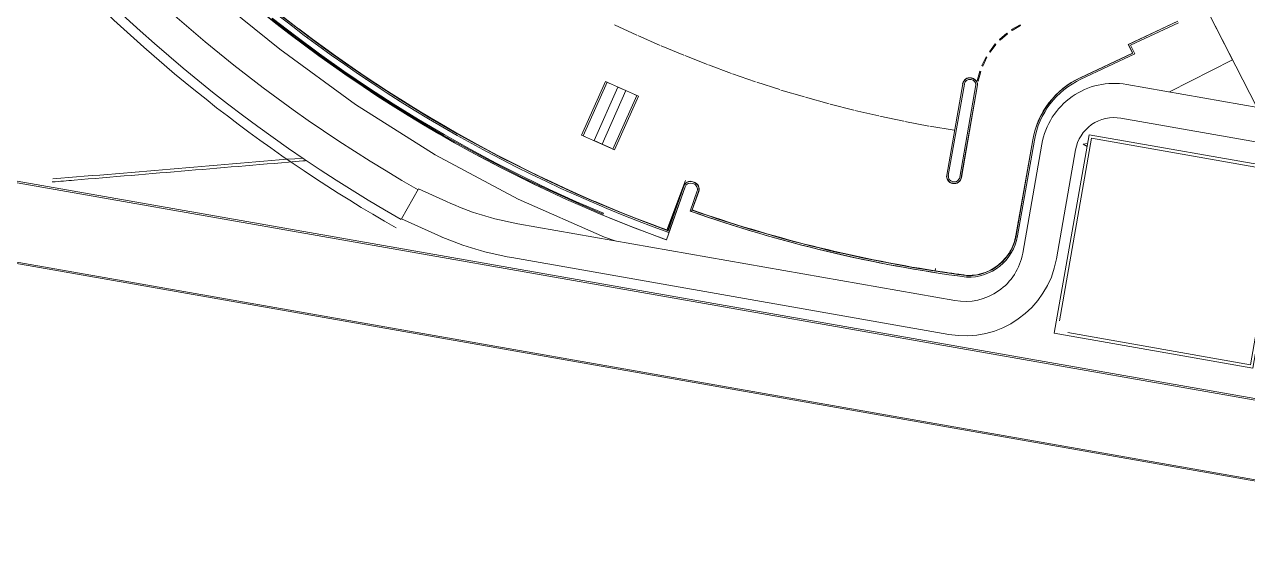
# Model space of a CAD drawing. Header units: metres. Extents: x 277863 to 282129, y 6130772 to 6135401.
# Drawn here: x 280636.6 to 280761.6, y 6132933.6 to 6132987.2 of the extents above; entities that cross this region are included whole.
import ezdxf

# ---------------------------------------------------------------- set-up
doc = ezdxf.new("R2010")
doc.units = ezdxf.units.M
doc.layers.add('_User Miscellaneous1', color=7, linetype='Continuous')
doc.layers.add('_User Miscellaneous2', color=7, linetype='Continuous')

# ---------------------------------------------------------------- blocks, each defined once
blk = doc.blocks.new('Site plan')
at = {"layer": '_User Miscellaneous2', "color": 252, "lineweight": 0}
for p, q in [((-44.91, -80.03), (-37.44, -86.07)), ((49.25, -85.58), (54.33, -83.2)), ((49.29, -85.59), (54.34, -83.22)), ((54.4, -83.36), (49.49, -85.66)), ((54.4, -83.36), (49.49, -85.66)), ((-35.19, -84.46), (-35.16, -84.48)), ((-37.44, -86.07), (-29.68, -91.73)), ((49.7, -86.48), (49.25, -85.58)), ((49.73, -86.49), (49.29, -85.59)), ((49.49, -85.66), (49.94, -86.56)), ((49.49, -85.66), (49.94, -86.56)), ((44.36, -88.98), (49.7, -86.48)), ((44.37, -89.01), (49.73, -86.49)), ((49.94, -86.56), (44.43, -89.14)), ((49.94, -86.56), (44.43, -89.14)), ((49.7, -86.48), (49.73, -86.49)), ((-29.68, -91.73), (-21.54, -96.85)), ((37.78, -105.12), (39.5, -95.33)), ((37.8, -105.12), (39.52, -95.34)), ((39.67, -95.36), (37.95, -105.15)), ((39.67, -95.36), (37.95, -105.15)), ((-21.54, -96.85), (-13.07, -101.41)), ((4.86, -99.83), (4.72, -99.78)), ((4.86, -99.83), (4.72, -99.78)), ((4.77, -99.64), (4.91, -99.69)), ((4.78, -99.61), (4.92, -99.66)), ((4.92, -99.66), (4.78, -99.61)), ((3.98, -100.13), (2.07, -105.56)), ((2.22, -104.59), (3.82, -100.07)), ((3.82, -100.07), (2.23, -104.59)), ((2.24, -104.62), (3.84, -100.08)), ((4.49, -102.61), (5.21, -100.56)), ((4.49, -102.61), (5.21, -100.56)), ((5.35, -100.61), (4.63, -102.66)), ((4.71, -102.5), (5.38, -100.62)), ((-13.07, -101.41), (-4.26, -105.27)), ((4.63, -102.66), (4.49, -102.61)), ((4.65, -102.67), (4.7, -102.53)), ((4.7, -102.53), (4.71, -102.5)), ((37.83, -104.8), (37.88, -104.52)), ((37.96, -104.1), (38, -103.83)), ((38, -103.83), (37.99, -103.84)), ((-4.26, -105.27), (-3.16, -105.66)), ((29.57, -108.49), (29.52, -108.72)), ((29.52, -108.72), (29.57, -108.73)), ((31.51, -109.02), (31.59, -109.03))]:
    blk.add_line(p, q, dxfattribs=at)
at = {"layer": '_User Miscellaneous2', "color": 254, "lineweight": 0}
for p, q in [((59.93, -87.15), (56.73, -80.86)), ((-35.64, -83.89), (-37.66, -82.32)), ((-36.25, -83.65), (-36.22, -83.67)), ((-3.22, -83.57), (-0.95, -84.62)), ((-3.22, -83.57), (-0.95, -84.62)), ((38.22, -83.57), (37.35, -84.06)), ((37.4, -84.15), (38.27, -83.65)), ((38.27, -83.65), (38.22, -83.57)), ((-35.73, -84.04), (-35.71, -84.06)), ((-33.54, -85.46), (-35.5, -84)), ((-34.67, -84.85), (-34.64, -84.87)), ((-0.85, -84.67), (1.43, -85.68)), ((-0.85, -84.67), (1.43, -85.68)), ((36.85, -84.42), (36.1, -85.08)), ((36.16, -85.15), (36.91, -84.5)), ((36.91, -84.5), (36.85, -84.42)), ((37.35, -84.06), (37.4, -84.15)), ((-34.12, -85.26), (-34.09, -85.28)), ((-31.39, -87.01), (-33.28, -85.65)), ((-33.04, -86.05), (-33.01, -86.07)), ((1.54, -85.72), (3.84, -86.69)), ((1.54, -85.72), (3.84, -86.69)), ((35.67, -85.53), (35.07, -86.33)), ((35.15, -86.39), (35.75, -85.59)), ((35.75, -85.59), (35.67, -85.53)), ((36.1, -85.08), (36.16, -85.15)), ((49.25, -85.58), (49.29, -85.59)), ((-32.51, -86.43), (-32.49, -86.45)), ((-31.95, -86.83), (-31.93, -86.85)), ((-31.42, -87.2), (-31.4, -87.22)), ((-29.16, -88.56), (-31.11, -87.21)), ((3.95, -86.73), (6.27, -87.64)), ((3.95, -86.73), (6.27, -87.64)), ((34.74, -86.85), (34.3, -87.75)), ((34.39, -87.8), (34.83, -86.9)), ((34.83, -86.9), (34.74, -86.85)), ((35.07, -86.33), (35.15, -86.39)), ((-30.86, -87.6), (-30.84, -87.61)), ((-30.33, -87.97), (-30.3, -87.99)), ((-29.76, -88.36), (-29.74, -88.37)), ((-29.22, -88.72), (-29.2, -88.74)), ((-26.81, -90.11), (-28.94, -88.7)), ((6.38, -87.68), (8.72, -88.55)), ((6.38, -87.68), (8.72, -88.55)), ((8.83, -88.58), (11.19, -89.4)), ((8.83, -88.58), (11.19, -89.4)), ((34.09, -88.33), (33.84, -89.3)), ((33.94, -89.33), (34.19, -88.36)), ((34.19, -88.36), (34.09, -88.33)), ((34.3, -87.75), (34.39, -87.8)), ((-28.66, -89.11), (-28.64, -89.12)), ((-28.11, -89.47), (-28.09, -89.48)), ((-27.54, -89.85), (-27.52, -89.86)), ((-4.16, -89.37), (-6.6, -94.84)), ((-6.6, -94.84), (-4.16, -89.37)), ((-6.42, -94.93), (-3.97, -89.45)), ((-2.88, -89.94), (-5.32, -95.41)), ((-0.78, -90.88), (-4.16, -89.37)), ((-4.16, -89.37), (-3.97, -89.45)), ((-3.97, -89.45), (-3.73, -89.56)), ((-2.88, -89.94), (-2.06, -90.3)), ((11.3, -89.44), (13.68, -90.2)), ((11.3, -89.44), (13.68, -90.2)), ((30.71, -98.93), (32.35, -89.6)), ((32.37, -89.61), (30.73, -98.93)), ((32.52, -89.63), (30.88, -98.96)), ((30.88, -98.96), (32.52, -89.63)), ((32.05, -99.16), (33.7, -89.7)), ((32.05, -99.16), (33.7, -89.7)), ((33.85, -89.71), (32.2, -99.19)), ((33.87, -89.71), (32.22, -99.19)), ((33.22, -89.17), (33.18, -89.16)), ((33.18, -89.16), (33.22, -89.17)), ((33.21, -88.99), (33.25, -89)), ((33.25, -89.02), (33.21, -89.02)), ((33.84, -89.3), (33.94, -89.33)), ((-27, -90.2), (-26.97, -90.22)), ((-24.59, -91.53), (-26.68, -90.2)), ((-26.42, -90.57), (-26.41, -90.59)), ((-25.87, -90.93), (-25.85, -90.94)), ((-4.5, -95.78), (-2.06, -90.3)), ((-0.96, -90.79), (-3.41, -96.27)), ((-0.78, -90.88), (-3.22, -96.35)), ((-0.78, -90.88), (-3.22, -96.35)), ((-1.2, -90.69), (-0.96, -90.79)), ((-0.96, -90.79), (-0.78, -90.88)), ((13.78, -90.24), (16.18, -90.95)), ((13.78, -90.24), (16.18, -90.95)), ((16.28, -90.98), (18.69, -91.65)), ((16.28, -90.98), (18.69, -91.65)), ((-25.3, -91.29), (-25.28, -91.3)), ((-24.74, -91.64), (-24.72, -91.65)), ((-22.33, -92.91), (-24.32, -91.69)), ((-24.16, -92), (-24.15, -92.01)), ((-23.6, -92.34), (-23.58, -92.36)), ((18.8, -91.68), (21.22, -92.3)), ((18.8, -91.68), (21.22, -92.3)), ((21.33, -92.33), (23.77, -92.89)), ((21.33, -92.33), (23.77, -92.89)), ((-23.02, -92.7), (-23.01, -92.71)), ((-22.46, -93.04), (-22.44, -93.05)), ((-20, -94.27), (-22.04, -93.08)), ((-21.31, -93.72), (-21.29, -93.73)), ((23.87, -92.92), (26.32, -93.43)), ((23.87, -92.92), (26.32, -93.43)), ((26.43, -93.45), (28.89, -93.92)), ((26.43, -93.45), (28.89, -93.92)), ((-20.15, -94.39), (-20.13, -94.4)), ((-17.54, -95.65), (-19.76, -94.41)), ((-6.6, -94.84), (-3.22, -96.35)), ((-6.42, -94.93), (-6.6, -94.84)), ((-6.18, -95.03), (-6.42, -94.93)), ((29, -93.94), (31.46, -94.35)), ((29, -93.94), (31.46, -94.35)), ((-17.82, -95.7), (-17.8, -95.71)), ((-15.21, -96.9), (-17.43, -95.71)), ((-4.5, -95.78), (-5.32, -95.41)), ((-3.65, -96.16), (-4.5, -95.78)), ((-3.41, -96.27), (-3.65, -96.16)), ((-15.46, -96.96), (-15.45, -96.97)), ((-12.85, -98.1), (-14.96, -97.03)), ((-3.22, -96.35), (-3.41, -96.27)), ((-14.28, -97.58), (-14.26, -97.59)), ((-10.42, -99.29), (-12.56, -98.25)), ((-7.87, -100.47), (-10.18, -99.4)), ((4.02, -99.5), (2.13, -104.55)), ((31.29, -99.79), (31.3, -99.77)), ((31.35, -99.8), (31.29, -99.79)), ((31.36, -99.78), (31.3, -99.77)), ((31.33, -99.62), (31.38, -99.63)), ((31.33, -99.62), (31.38, -99.63)), ((-5.44, -101.55), (-7.78, -100.52)), ((3.99, -100.13), (2.33, -104.81)), ((-3, -102.57), (-5.21, -101.65)), ((-0.5, -103.56), (-2.71, -102.69)), ((2.11, -104.54), (-0.25, -103.66))]:
    blk.add_line(p, q, dxfattribs=at)
at = {"layer": '_User Miscellaneous2', "color": 253, "lineweight": 0}
for p, q in [((-35.86, -84.83), (-38.26, -82.97)), ((-38.2, -82.89), (-35.8, -84.75)), ((-33.42, -86.63), (-35.86, -84.83)), ((-35.8, -84.75), (-33.36, -86.55)), ((-33.59, -85.64), (-33.57, -85.66)), ((-30.95, -88.39), (-33.42, -86.63)), ((-33.36, -86.55), (-30.89, -88.31)), ((-28.43, -90.1), (-30.95, -88.39)), ((-30.89, -88.31), (-28.38, -90.01)), ((-25.89, -91.75), (-28.43, -90.1)), ((-28.38, -90.01), (-25.83, -91.66)), ((-23.3, -93.35), (-25.89, -91.75)), ((-25.83, -91.66), (-23.25, -93.26)), ((-100.69, -93.15), (86.63, -126.06)), ((86.38, -126.19), (-100.54, -93.35)), ((-20.69, -94.89), (-23.3, -93.35)), ((-23.25, -93.26), (-20.64, -94.8)), ((-18.04, -96.37), (-20.69, -94.89)), ((-20.64, -94.8), (-17.99, -96.29)), ((-18.99, -95.05), (-18.97, -95.06)), ((-15.36, -97.8), (-18.04, -96.37)), ((-17.99, -96.29), (-15.32, -97.72)), ((-16.64, -96.34), (-16.63, -96.34)), ((-12.66, -99.18), (-15.36, -97.8)), ((-15.32, -97.72), (-12.61, -99.09)), ((-9.92, -100.49), (-12.66, -99.18)), ((-12.61, -99.09), (-9.88, -100.4)), ((-7.16, -101.75), (-9.92, -100.49)), ((-9.88, -100.4), (-7.12, -101.66)), ((-4.41, -102.93), (-7.16, -101.75)), ((-7.12, -101.66), (-4.37, -102.84)), ((-4.37, -102.84), (-4.41, -102.93))]:
    blk.add_line(p, q, dxfattribs=at)
at = {"layer": '_User Miscellaneous2', "color": 251, "lineweight": 0}
for p, q in [((53.47, -90.44), (59.93, -87.15)), ((-13.72, -107.36), (30.93, -115.21))]:
    blk.add_line(p, q, dxfattribs=at)
at = {"layer": '_User Miscellaneous2', "color": 254, "lineweight": 0, "flags": 128}
for points in [[(62.4, -92), (56.73, -80.86), (46.55, -60.79), (43.42, -58.4), (34.29, -38.93), (31.3, -32.57), (20.77, -6.86), (9.55, 0.4), (6.31, 6.34)], [(33.87, -89.71), (33.86, -89.71), (33.85, -89.71)]]:
    blk.add_lwpolyline(points, dxfattribs=at)
at = {"layer": '_User Miscellaneous2', "color": 251, "lineweight": 0}
for points in [[(-13.11, -103.91), (31.55, -111.76, 0.414214), (38.48, -106.9), (40.44, -95.76, -0.414214), (49.12, -89.67), (93.76, -97.51, -0.479661), (99.77, -108.45), (95.86, -117.88), (46.01, -238.43), (28.53, -259.61), (25.83, -257.39), (42.98, -236.61), (90.57, -121.53, 0.351001), (87.78, -111.93)], [(41.93, -107.5), (43.88, -96.36, -0.414214), (48.51, -93.12), (77.78, -98.26, -0.351001), (84.39, -105.76)]]:
    blk.add_lwpolyline(points, format="xyb", dxfattribs=at)
at = {"layer": '_User Miscellaneous2', "color": 253, "lineweight": 0}
for points in [[(41.7, -115.1), (61.98, -118.66), (65.55, -98.38), (45.26, -94.81), (41.7, -115.1)], [(43.08, -115.03), (61.74, -118.31), (65.2, -98.62), (45.51, -95.16), (42.23, -113.82)], [(-94.2, -102.71), (75.09, -132.45), (36.04, -226.93)], [(-94.18, -102.59), (75.24, -132.36), (36.15, -226.95)]]:
    blk.add_lwpolyline(points, dxfattribs=at)
at = {"layer": '_User Miscellaneous2', "color": 254, "lineweight": 0, "flags": 128}
blk.add_lwpolyline([(45.05, -96), (45.11, -95.71), (44.65, -95.76)], close=True, dxfattribs=at)
at = {"layer": '_User Miscellaneous2', "color": 251, "lineweight": 0}
blk.add_lwpolyline([(-20.4, -101.64), (-23.25, -100.34), (-25, -103.4), (-20.92, -105.24)], dxfattribs=at)
at = {"layer": '_User Miscellaneous2', "color": 252, "lineweight": 0, "flags": 128}
for points in [[(2.23, -104.59), (2.23, -104.6), (2.24, -104.62)], [(32.75, -109.18), (32.75, -109.2), (32.74, -109.21)]]:
    blk.add_lwpolyline(points, dxfattribs=at)
at = {"layer": '_User Miscellaneous2', "color": 251, "lineweight": 0}
for centre, radius, start, end in [((51.03, 29.79), 149.94, 217.1255, 240.281), ((51.03, 29.79), 153.44, 217.1255, 240.2806), ((51.03, 29.79), 154.44, 223.883, 240.2806), ((-7.92, -74.38), 29.98, 245.406, 260.0341), ((-7.93, -74.38), 33.49, 247.1609, 260.0341), ((32.57, -105.86), 9.5, 260.0341, 350.0341)]:
    blk.add_arc(centre, radius, start, end, dxfattribs=at)
at = {"layer": '_User Miscellaneous2', "color": 252, "lineweight": 0}
for centre, radius, start, end in [((50.98, 29.68), 143.81, 226.7498, 250.1143), ((50.97, 29.69), 143.81, 226.758, 250.1219), ((51.05, 29.75), 143.11, 228.3005, 250.096), ((51.05, 29.75), 143.11, 228.3005, 250.096), ((51.05, 29.75), 142.96, 228.3005, 250.0355), ((51.05, 29.75), 142.93, 228.5527, 250.0254), ((48.04, -96.83), 8.67, 115.1332, 170.0341), ((48.04, -96.83), 8.65, 115.1332, 170.0341), ((48.04, -96.83), 8.5, 115.1332, 170.0341), ((48.04, -96.83), 8.5, 115.1332, 170.0341), ((4.53, -100.32), 0.75, 70.5472, 160.5472), ((4.53, -100.32), 0.75, 70.5472, 160.5472), ((4.53, -100.32), 0.725, 70.5472, 160.5472), ((4.53, -100.32), 0.575, 70.5472, 160.5472), ((4.53, -100.32), 0.575, 70.5472, 160.5472), ((4.67, -100.37), 0.575, 340.5472, 70.5472), ((4.67, -100.37), 0.575, 340.5472, 70.5472), ((4.67, -100.37), 0.725, 340.5472, 70.5472), ((4.67, -100.37), 0.75, 63.6242, 70.5472), ((4.67, -100.37), 0.75, 340.5472, 70.5472), ((51.05, 29.75), 140.31, 250.6177, 262.4977), ((51.05, 29.75), 140.31, 250.6891, 262.4977), ((51.05, 29.75), 140.16, 250.6891, 262.4948), ((51.05, 29.75), 140.13, 250.6891, 261.1634), ((32.93, -104.27), 5.1, 267.7733, 350.0341), ((32.93, -104.27), 5.1, 267.7733, 350.0341), ((32.93, -104.27), 4.95, 267.8527, 350.0341), ((32.93, -104.27), 4.92, 335.3735, 339.6873), ((32.93, -104.27), 4.92, 339.682, 346.9178), ((32.93, -104.27), 4.92, 345.4005, 348.8617), ((32.93, -104.27), 4.92, 347.1682, 348.5765), ((32.93, -104.27), 4.92, 348.8587, 350.0341), ((32.93, -104.27), 4.92, 274.38, 320.4569), ((32.93, -104.27), 4.92, 320.4733, 327.5727), ((32.93, -104.27), 4.92, 320.7102, 322.6708), ((32.93, -104.27), 4.92, 327.5619, 335.3716), ((51.05, 29.75), 140.13, 261.183, 261.3612), ((51.05, 29.75), 140.13, 261.3611, 261.48), ((51.05, 29.75), 140.13, 261.4798, 261.6588), ((51.05, 29.75), 140.13, 261.6587, 261.7782), ((51.05, 29.75), 140.13, 261.7784, 261.9578), ((51.05, 29.75), 140.13, 261.958, 262.0782), ((51.05, 29.75), 140.13, 262.0781, 262.2591), ((51.05, 29.75), 140.13, 262.2589, 262.3798), ((51.05, 29.75), 140.13, 262.3798, 262.4943), ((32.93, -104.27), 4.92, 267.8663, 271.5963), ((32.93, -104.27), 4.92, 270.0653, 274.379), ((32.93, -104.27), 4.92, 272.2939, 273.7388), ((32.93, -104.27), 4.92, 282.1799, 289.2792)]:
    blk.add_arc(centre, radius, start, end, dxfattribs=at)
at = {"layer": '_User Miscellaneous2', "color": 254, "lineweight": 0}
for centre, radius, start, end in [((33.08, -89.73), 0.75, 80.0341, 170.0341), ((33.08, -89.73), 0.725, 80.0341, 170.0341), ((33.08, -89.73), 0.575, 80.0341, 170.0341), ((33.08, -89.73), 0.575, 80.0341, 170.0341), ((33.12, -89.74), 0.575, 3.4297, 80.0341), ((33.12, -89.74), 0.575, 3.4297, 80.0341), ((33.12, -89.74), 0.75, 15.0249, 80.0341), ((33.12, -89.74), 0.725, 16.1621, 80.0341), ((33.12, -89.74), 0.725, 1.9684, 15.9297), ((33.12, -89.74), 0.75, 1.7687, 13.8095), ((31.45, -99.06), 0.75, 170.0341, 258.3008), ((31.45, -99.06), 0.725, 170.0341, 258.2712), ((31.45, -99.06), 0.575, 170.0341, 258.0546), ((31.45, -99.06), 0.575, 170.0341, 258.0546), ((31.48, -99.06), 0.75, 260.0341, 350.1274), ((31.48, -99.06), 0.725, 260.0341, 350.1274), ((31.48, -99.06), 0.575, 260.0341, 350.1535), ((31.48, -99.06), 0.575, 260.0341, 350.1274), ((32.93, -104.27), 4.92, 335.4079, 337.3006), ((32.93, -104.27), 4.92, 337.6341, 339.4387), ((32.93, -104.27), 4.92, 323.0716, 325.0355), ((32.93, -104.27), 4.92, 325.4335, 327.2445)]:
    blk.add_arc(centre, radius, start, end, dxfattribs=at)
at = {"layer": '_User Miscellaneous2', "color": 252, "lineweight": 0}
blk.add_open_spline([(-35.1, -97.19), (-43.57, -97.9), (-52.04, -98.61), (-60.62, -99.33)], degree=3, dxfattribs=at)
for points, knots in [([(-35.08, -97.49), (-35.03, -97.49), (-34.97, -97.48), (-34.92, -97.48), (-34.85, -97.47), (-34.79, -97.46), (-34.73, -97.45)], [0, 0, 0, 0, 0.459534, 0.459534, 0.459534, 1, 1, 1, 1]), ([(-35.08, -97.49), (-42.87, -98.15), (-51.37, -98.86), (-59.86, -99.57), (-60.67, -99.64)], [0, 0, 0, 0, 0.2555367, 0.2785959, 0.2785959, 0.2785959, 0.2785959])]:
    blk.add_open_spline(points, degree=3, knots=knots, dxfattribs=at)

msp = doc.modelspace()

# ---------------------------------------------------------------- block references
at = {"layer": '_User Miscellaneous1'}
msp.add_blockref('Site plan', (280700.14, 6133070.77), dxfattribs=at)

doc.saveas('drawing.dxf')
